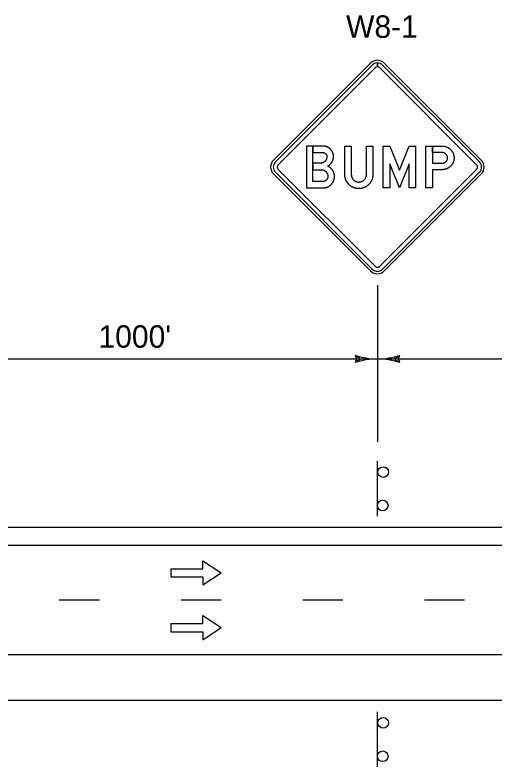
# Model space of a CAD drawing. Extents: x 0 to 32, y 0 to 21.
# Drawn here: x 9.615 to 12.608, y 5.826 to 10.513 of the extents above; entities that cross this region are included whole.
import ezdxf

# ---------------------------------------------------------------- set-up
doc = ezdxf.new("R2010")
doc.units = 0
doc.layers.add('Level 1', color=7, linetype='Continuous')

msp = doc.modelspace()

# ---------------------------------------------------------------- linework, layer by layer
at = {"layer": 'Level 1'}
for p, q in [((11.8314, 10.2128), (11.227, 9.6084)), ((11.8746, 10.19), (11.8746, 10.2144)), ((11.8749, 10.2144), (11.8749, 10.19)), ((12.5222, 9.6084), (11.9178, 10.2128)), ((11.4723, 9.6551), (11.4723, 9.6957)), ((11.4726, 9.6957), (11.4726, 9.6551)), ((12.2181, 9.6957), (12.2181, 9.6551)), ((12.2184, 9.6551), (12.2184, 9.6957)), ((11.2558, 9.5796), (11.2558, 9.5796)), ((11.4723, 9.5489), (11.4723, 9.5898)), ((11.4726, 9.5898), (11.4726, 9.5489)), ((11.227, 9.5221), (11.8314, 8.9177)), ((11.9178, 8.9177), (12.5222, 9.5221)), ((11.8746, 8.8298), (11.8746, 8.439)), ((11.8746, 8.623), (11.8746, 7.853)), ((11.735, 8.3921), (11.7449, 8.369)), ((12.0052, 8.369), (12.015, 8.3921)), ((8.8749, 8.369), (11.8746, 8.369)), ((11.7449, 8.369), (11.735, 8.3459)), ((11.7659, 8.374), (11.7467, 8.3821)), ((11.7659, 8.3641), (11.7467, 8.3559)), ((11.875, 8.369), (14.8747, 8.369)), ((11.9842, 8.374), (12.0034, 8.3821)), ((11.9842, 8.3641), (12.0034, 8.3559)), ((12.015, 8.3459), (12.0052, 8.369)), ((11.8746, 7.389), (11.8746, 7.7329)), ((11.9108, 7.5499), (11.9108, 7.5499)), ((20.7469, 7.319), (2.809, 7.319)), ((14.8747, 7.2054), (2.459, 7.2054)), ((10.7868, 7.06), (10.7868, 7.11)), ((10.7868, 7.11), (10.9003, 7.035)), ((10.5868, 7.06), (10.5868, 7.01)), ((10.5868, 7.06), (10.7868, 7.06)), ((10.7868, 6.96), (10.9003, 7.035)), ((10.5868, 7.01), (10.7868, 7.01)), ((10.7868, 7.01), (10.7868, 6.96)), ((10.1414, 6.8646), (9.8914, 6.8646)), ((10.9003, 6.8646), (10.6503, 6.8646)), ((11.6591, 6.8646), (11.4091, 6.8646)), ((12.4179, 6.8646), (12.1679, 6.8646)), ((10.7868, 6.7191), (10.7868, 6.7691)), ((10.7868, 6.7691), (10.9003, 6.6941)), ((10.5868, 6.7191), (10.5868, 6.6691)), ((10.5868, 6.7191), (10.7868, 6.7191)), ((10.5868, 6.6691), (10.7868, 6.6691)), ((10.7868, 6.6191), (10.9003, 6.6941)), ((10.7868, 6.6691), (10.7868, 6.6191)), ((14.8747, 6.5237), (2.2531, 6.5237)), ((20.7469, 6.2396), (2.2531, 6.2396)), ((11.8746, 5.8258), (11.8746, 6.1696)), ((11.9108, 5.9867), (11.9108, 5.9867))]:
    msp.add_line(p, q, dxfattribs=at)
for points in [[(11.8429, 10.2013), (11.2386, 9.5969)], [(11.2558, 9.5796), (11.8602, 10.184)], [(11.889, 10.184), (12.4934, 9.5796)], [(12.5107, 9.5969), (11.9063, 10.2013)], [(11.4316, 9.4351), (11.5353, 9.4351), (11.537, 9.4351), (11.5387, 9.4352), (11.5404, 9.4352), (11.5421, 9.4354), (11.5438, 9.4355), (11.5454, 9.4357), (11.5471, 9.436), (11.5487, 9.4362), (11.5503, 9.4365), (11.5519, 9.4369), (11.5535, 9.4373), (11.555, 9.4377), (11.5566, 9.4381), (11.5581, 9.4386), (11.5596, 9.4391), (11.5611, 9.4397), (11.5626, 9.4403), (11.5641, 9.4409), (11.5656, 9.4416), (11.567, 9.4423), (11.5684, 9.443), (11.5698, 9.4438), (11.5712, 9.4446), (11.5726, 9.4455), (11.574, 9.4464), (11.5754, 9.4473), (11.5767, 9.4482), (11.578, 9.4492), (11.5794, 9.4503), (11.5807, 9.4513), (11.5819, 9.4524), (11.5832, 9.4536), (11.5845, 9.4547), (11.5857, 9.4559), (11.5869, 9.4572), (11.5881, 9.4584), (11.5892, 9.4597), (11.5903, 9.461), (11.5914, 9.4623), (11.5925, 9.4636), (11.5934, 9.4649), (11.5944, 9.4662), (11.5953, 9.4676), (11.5962, 9.469), (11.5971, 9.4704), (11.5979, 9.4718), (11.5987, 9.4732), (11.5994, 9.4746), (11.6001, 9.4761), (11.6008, 9.4775), (11.6014, 9.479), (11.602, 9.4805), (11.6026, 9.482), (11.6031, 9.4835), (11.6036, 9.4851), (11.6041, 9.4866), (11.6045, 9.4882), (11.6049, 9.4898), (11.6052, 9.4914), (11.6055, 9.493), (11.6058, 9.4946), (11.606, 9.4963), (11.6062, 9.4979), (11.6064, 9.4996), (11.6065, 9.5013), (11.6066, 9.503), (11.6067, 9.5048), (11.6067, 9.5065), (11.6066, 9.5088), (11.6065, 9.5111), (11.6063, 9.5134), (11.6061, 9.5157), (11.6058, 9.518), (11.6054, 9.5202), (11.6049, 9.5224), (11.6044, 9.5246), (11.6037, 9.5268), (11.6031, 9.5289), (11.6023, 9.5311), (11.6015, 9.5332), (11.6006, 9.5353), (11.5996, 9.5374), (11.5985, 9.5394), (11.5974, 9.5415), (11.5962, 9.5435), (11.595, 9.5455), (11.5936, 9.5474), (11.5923, 9.5493), (11.5908, 9.5512), (11.5894, 9.5529), (11.5879, 9.5547), (11.5863, 9.5563), (11.5847, 9.5579), (11.583, 9.5595), (11.5813, 9.561), (11.5795, 9.5624), (11.5777, 9.5638), (11.5759, 9.5652), (11.574, 9.5664), (11.572, 9.5676), (11.57, 9.5688), (11.568, 9.5699), (11.5659, 9.5709), (11.5637, 9.5719), (11.5658, 9.573), (11.5679, 9.5741), (11.5698, 9.5752), (11.5718, 9.5764), (11.5736, 9.5777), (11.5755, 9.5791), (11.5772, 9.5805), (11.5789, 9.5819), (11.5806, 9.5835), (11.5822, 9.5851), (11.5837, 9.5867), (11.5852, 9.5884), (11.5867, 9.5902), (11.5881, 9.592), (11.5894, 9.5939), (11.5907, 9.5959), (11.592, 9.598), (11.5932, 9.6002), (11.5943, 9.6024), (11.5953, 9.6046), (11.5962, 9.6068), (11.5971, 9.6091), (11.5978, 9.6114), (11.5985, 9.6137), (11.5991, 9.616), (11.5996, 9.6184), (11.6, 9.6207), (11.6003, 9.6232), (11.6005, 9.6256), (11.6006, 9.6281), (11.6007, 9.6306), (11.6007, 9.6323), (11.6006, 9.634), (11.6005, 9.6357), (11.6004, 9.6374), (11.6002, 9.639), (11.6, 9.6407), (11.5997, 9.6423), (11.5994, 9.6439), (11.5991, 9.6455), (11.5987, 9.6471), (11.5983, 9.6486), (11.5978, 9.6502), (11.5973, 9.6517), (11.5968, 9.6532), (11.5962, 9.6547), (11.5956, 9.6562), (11.5949, 9.6577), (11.5942, 9.6591), (11.5935, 9.6606), (11.5927, 9.662), (11.5919, 9.6634), (11.591, 9.6648), (11.5901, 9.6662), (11.5892, 9.6675), (11.5882, 9.6688), (11.5872, 9.6702), (11.5862, 9.6715), (11.5851, 9.6728), (11.5839, 9.674), (11.5828, 9.6753), (11.5815, 9.6766), (11.5803, 9.6778), (11.579, 9.6789), (11.5778, 9.6801), (11.5765, 9.6812), (11.5752, 9.6822), (11.5738, 9.6833), (11.5725, 9.6842), (11.5711, 9.6852), (11.5698, 9.6861), (11.5684, 9.6869), (11.567, 9.6877), (11.5656, 9.6885), (11.5641, 9.6892), (11.5627, 9.6899), (11.5612, 9.6906), (11.5597, 9.6912), (11.5582, 9.6918), (11.5567, 9.6923), (11.5552, 9.6928), (11.5536, 9.6933), (11.5521, 9.6937), (11.5505, 9.6941), (11.5489, 9.6944), (11.5473, 9.6947), (11.5457, 9.695), (11.544, 9.6952), (11.5424, 9.6954), (11.5407, 9.6955), (11.539, 9.6956), (11.5373, 9.6957), (11.5356, 9.6957), (11.4726, 9.6957)], [(11.4723, 9.6957), (11.4316, 9.6957), (11.4316, 9.4351)], [(11.6714, 9.6957), (11.712, 9.6957), (11.712, 9.5185), (11.7121, 9.5167), (11.7122, 9.515), (11.7123, 9.5133), (11.7125, 9.5116), (11.7128, 9.51), (11.7131, 9.5084), (11.7134, 9.5068), (11.7139, 9.5052), (11.7144, 9.5036), (11.7149, 9.5021), (11.7155, 9.5006), (11.7162, 9.4991), (11.7169, 9.4976), (11.7176, 9.4962), (11.7185, 9.4948), (11.7193, 9.4934), (11.7203, 9.492), (11.7213, 9.4907), (11.7223, 9.4893), (11.7235, 9.488), (11.7246, 9.4868), (11.7258, 9.4855), (11.7271, 9.4843), (11.7284, 9.4831), (11.7297, 9.482), (11.7311, 9.481), (11.7324, 9.48), (11.7338, 9.4791), (11.7352, 9.4782), (11.7366, 9.4774), (11.7381, 9.4766), (11.7395, 9.4759), (11.741, 9.4752), (11.7425, 9.4746), (11.7441, 9.4741), (11.7456, 9.4736), (11.7472, 9.4732), (11.7488, 9.4728), (11.7505, 9.4725), (11.7521, 9.4723), (11.7538, 9.4721), (11.7555, 9.4719), (11.7572, 9.4718), (11.7589, 9.4718), (11.7607, 9.4718), (11.7624, 9.4719), (11.7641, 9.4721), (11.7658, 9.4723), (11.7674, 9.4725), (11.769, 9.4728), (11.7706, 9.4732), (11.7722, 9.4736), (11.7738, 9.4741), (11.7753, 9.4746), (11.7768, 9.4752), (11.7783, 9.4759), (11.7798, 9.4766), (11.7812, 9.4774), (11.7827, 9.4782), (11.7841, 9.4791), (11.7855, 9.48), (11.7868, 9.481), (11.7881, 9.482), (11.7895, 9.4831), (11.7907, 9.4843), (11.792, 9.4855), (11.7932, 9.4868), (11.7944, 9.488), (11.7955, 9.4893), (11.7966, 9.4907), (11.7976, 9.492), (11.7985, 9.4934), (11.7994, 9.4948), (11.8002, 9.4962), (11.801, 9.4976), (11.8017, 9.4991), (11.8024, 9.5006), (11.803, 9.5021), (11.8035, 9.5036), (11.804, 9.5052), (11.8044, 9.5068), (11.8048, 9.5084), (11.8051, 9.51), (11.8054, 9.5116), (11.8056, 9.5133), (11.8057, 9.515), (11.8058, 9.5167), (11.8058, 9.5185), (11.8058, 9.6957), (11.8465, 9.6957), (11.8465, 9.5185), (11.8464, 9.5168), (11.8464, 9.5151), (11.8463, 9.5134), (11.8462, 9.5117), (11.8461, 9.51), (11.8459, 9.5083), (11.8457, 9.5067), (11.8455, 9.5051), (11.8453, 9.5034), (11.845, 9.5018), (11.8447, 9.5002), (11.8444, 9.4986), (11.844, 9.4971), (11.8436, 9.4955), (11.8432, 9.494), (11.8427, 9.4924), (11.8423, 9.4909), (11.8417, 9.4894), (11.8412, 9.4879), (11.8406, 9.4864), (11.84, 9.4849), (11.8394, 9.4834), (11.8388, 9.482), (11.8381, 9.4805), (11.8374, 9.4791), (11.8366, 9.4777), (11.8359, 9.4763), (11.8351, 9.4749), (11.8342, 9.4735), (11.8334, 9.4721), (11.8325, 9.4708), (11.8316, 9.4694), (11.8306, 9.4681), (11.8296, 9.4667), (11.8286, 9.4654), (11.8276, 9.4641), (11.8265, 9.4628), (11.8255, 9.4616), (11.8243, 9.4603), (11.8232, 9.4591), (11.822, 9.4578), (11.8208, 9.4566), (11.8196, 9.4554), (11.8183, 9.4542), (11.8171, 9.4531), (11.8158, 9.4519), (11.8145, 9.4508), (11.8133, 9.4498), (11.812, 9.4487), (11.8106, 9.4477), (11.8093, 9.4468), (11.808, 9.4458), (11.8066, 9.4449), (11.8053, 9.444), (11.8039, 9.4432), (11.8025, 9.4423), (11.8011, 9.4415), (11.7997, 9.4408), (11.7983, 9.44), (11.7969, 9.4393), (11.7954, 9.4386), (11.794, 9.438), (11.7925, 9.4373), (11.791, 9.4367), (11.7895, 9.4362), (11.788, 9.4356), (11.7865, 9.4351), (11.785, 9.4346), (11.7835, 9.4342), (11.7819, 9.4338), (11.7803, 9.4334), (11.7788, 9.433), (11.7772, 9.4327), (11.7756, 9.4324), (11.774, 9.4321), (11.7723, 9.4318), (11.7707, 9.4316), (11.7691, 9.4314), (11.7674, 9.4313), (11.7657, 9.4311), (11.7641, 9.431), (11.7624, 9.431), (11.7607, 9.4309), (11.7589, 9.4309), (11.7572, 9.4309), (11.7555, 9.431), (11.7538, 9.431), (11.7521, 9.4311), (11.7505, 9.4313), (11.7488, 9.4314), (11.7472, 9.4316), (11.7455, 9.4318), (11.7439, 9.4321), (11.7423, 9.4324), (11.7407, 9.4327), (11.7391, 9.433), (11.7375, 9.4334), (11.736, 9.4338), (11.7344, 9.4342), (11.7329, 9.4346), (11.7313, 9.4351), (11.7298, 9.4356), (11.7283, 9.4362), (11.7268, 9.4367), (11.7254, 9.4373), (11.7239, 9.438), (11.7224, 9.4386), (11.721, 9.4393), (11.7196, 9.44), (11.7181, 9.4408), (11.7167, 9.4415), (11.7153, 9.4423), (11.714, 9.4432), (11.7126, 9.444), (11.7112, 9.4449), (11.7099, 9.4458), (11.7085, 9.4468), (11.7072, 9.4477), (11.7059, 9.4487), (11.7046, 9.4498), (11.7033, 9.4508), (11.702, 9.4519), (11.7008, 9.4531), (11.6995, 9.4542), (11.6983, 9.4554), (11.6971, 9.4566), (11.6959, 9.4578), (11.6947, 9.4591), (11.6935, 9.4603), (11.6924, 9.4616), (11.6913, 9.4628), (11.6903, 9.4641), (11.6892, 9.4654), (11.6882, 9.4667), (11.6872, 9.4681), (11.6863, 9.4694), (11.6854, 9.4708), (11.6845, 9.4721), (11.6836, 9.4735), (11.6828, 9.4749), (11.682, 9.4763), (11.6812, 9.4777), (11.6805, 9.4791), (11.6798, 9.4805), (11.6791, 9.482), (11.6784, 9.4834), (11.6778, 9.4849), (11.6772, 9.4864), (11.6767, 9.4879), (11.6761, 9.4894), (11.6756, 9.4909), (11.6751, 9.4924), (11.6747, 9.494), (11.6743, 9.4955), (11.6739, 9.4971), (11.6735, 9.4986), (11.6732, 9.5002), (11.6729, 9.5018), (11.6726, 9.5034), (11.6723, 9.5051), (11.6721, 9.5067), (11.6719, 9.5083), (11.6718, 9.51), (11.6716, 9.5117), (11.6715, 9.5134), (11.6715, 9.5151), (11.6714, 9.5168), (11.6714, 9.5185), (11.6714, 9.6957)], [(12.1128, 9.4351), (12.0722, 9.4351), (12.0722, 9.5857), (12.0122, 9.4351), (11.952, 9.585), (11.952, 9.4351), (11.9113, 9.4351), (11.9113, 9.6957), (11.9516, 9.6957), (12.0122, 9.5449), (12.0723, 9.6957), (12.1128, 9.6957), (12.1128, 9.4351)], [(12.2184, 9.6957), (12.2793, 9.6957), (12.281, 9.6957), (12.2827, 9.6956), (12.2844, 9.6956), (12.2861, 9.6954), (12.2877, 9.6953), (12.2894, 9.6951), (12.291, 9.6948), (12.2926, 9.6946), (12.2942, 9.6943), (12.2958, 9.694), (12.2974, 9.6936), (12.299, 9.6932), (12.3005, 9.6927), (12.302, 9.6923), (12.3036, 9.6918), (12.3051, 9.6912), (12.3066, 9.6906), (12.308, 9.69), (12.3095, 9.6894), (12.311, 9.6887), (12.3124, 9.688), (12.3138, 9.6872), (12.3152, 9.6864), (12.3166, 9.6856), (12.318, 9.6847), (12.3193, 9.6838), (12.3207, 9.6829), (12.322, 9.6819), (12.3234, 9.6809), (12.3247, 9.6799), (12.326, 9.6788), (12.3272, 9.6777), (12.3285, 9.6766), (12.3297, 9.6754), (12.331, 9.6742), (12.3322, 9.673), (12.3334, 9.6717), (12.3345, 9.6704), (12.3356, 9.6692), (12.3367, 9.6679), (12.3377, 9.6666), (12.3387, 9.6652), (12.3397, 9.6639), (12.3406, 9.6626), (12.3415, 9.6612), (12.3424, 9.6598), (12.3432, 9.6584), (12.344, 9.657), (12.3447, 9.6556), (12.3454, 9.6542), (12.3461, 9.6527), (12.3468, 9.6512), (12.3474, 9.6498), (12.348, 9.6483), (12.3485, 9.6468), (12.349, 9.6452), (12.3495, 9.6437), (12.3499, 9.6422), (12.3503, 9.6406), (12.3507, 9.639), (12.351, 9.6374), (12.3513, 9.6358), (12.3516, 9.6342), (12.3518, 9.6326), (12.352, 9.6309), (12.3522, 9.6292), (12.3523, 9.6276), (12.3524, 9.6259), (12.3524, 9.6242), (12.3525, 9.6224), (12.3524, 9.6207), (12.3524, 9.619), (12.3523, 9.6173), (12.3522, 9.6156), (12.352, 9.6139), (12.3518, 9.6123), (12.3516, 9.6106), (12.3513, 9.609), (12.351, 9.6074), (12.3507, 9.6057), (12.3503, 9.6042), (12.3499, 9.6026), (12.3495, 9.601), (12.349, 9.5995), (12.3485, 9.5979), (12.348, 9.5964), (12.3474, 9.5949), (12.3468, 9.5934), (12.3461, 9.592), (12.3454, 9.5905), (12.3447, 9.5891), (12.344, 9.5877), (12.3432, 9.5862), (12.3424, 9.5848), (12.3415, 9.5835), (12.3406, 9.5821), (12.3397, 9.5807), (12.3387, 9.5794), (12.3377, 9.5781), (12.3367, 9.5768), (12.3356, 9.5755), (12.3345, 9.5742), (12.3334, 9.5729), (12.3322, 9.5717), (12.331, 9.5704), (12.3297, 9.5692), (12.3285, 9.568), (12.3272, 9.5669), (12.326, 9.5658), (12.3247, 9.5647), (12.3234, 9.5637), (12.322, 9.5627), (12.3207, 9.5617), (12.3193, 9.5608), (12.318, 9.5599), (12.3166, 9.559), (12.3152, 9.5582), (12.3138, 9.5574), (12.3124, 9.5567), (12.311, 9.5559), (12.3095, 9.5553), (12.308, 9.5546), (12.3066, 9.554), (12.3051, 9.5534), (12.3036, 9.5529), (12.302, 9.5524), (12.3005, 9.5519), (12.299, 9.5514), (12.2974, 9.551), (12.2958, 9.5507), (12.2942, 9.5503), (12.2926, 9.55), (12.291, 9.5498), (12.2894, 9.5496), (12.2877, 9.5494), (12.2861, 9.5492), (12.2844, 9.5491), (12.2827, 9.549), (12.281, 9.5489), (12.2793, 9.5489), (12.2181, 9.5489), (12.2181, 9.4351), (12.1774, 9.4351), (12.1774, 9.6957)], [(12.1774, 9.6957), (12.2181, 9.6957)], [(11.4723, 9.5898), (11.4723, 9.6551)], [(11.4726, 9.6551), (11.5356, 9.6551), (11.5373, 9.655), (11.5391, 9.6548), (11.5408, 9.6545), (11.5424, 9.6541), (11.544, 9.6536), (11.5455, 9.6529), (11.547, 9.6522), (11.5485, 9.6513), (11.5499, 9.6503), (11.5513, 9.6491), (11.5526, 9.6479), (11.5539, 9.6466), (11.555, 9.6452), (11.556, 9.6438), (11.5569, 9.6423), (11.5577, 9.6407), (11.5583, 9.6392), (11.5588, 9.6375), (11.5593, 9.6359), (11.5595, 9.6341), (11.5597, 9.6324), (11.5598, 9.6305), (11.5598, 9.6288), (11.5597, 9.627), (11.5595, 9.6253), (11.5593, 9.6236), (11.559, 9.622), (11.5586, 9.6203), (11.5582, 9.6187), (11.5577, 9.6172), (11.5571, 9.6156), (11.5565, 9.6141), (11.5558, 9.6126), (11.5551, 9.6111), (11.5542, 9.6097), (11.5533, 9.6083), (11.5524, 9.6069), (11.5514, 9.6056), (11.5503, 9.6043), (11.5491, 9.603), (11.5479, 9.6017), (11.5467, 9.6005), (11.5454, 9.5993), (11.5441, 9.5982), (11.5427, 9.5972), (11.5413, 9.5963), (11.5399, 9.5954), (11.5385, 9.5946), (11.537, 9.5938), (11.5356, 9.5931), (11.5341, 9.5925), (11.5325, 9.5919), (11.5309, 9.5914), (11.5293, 9.591), (11.5277, 9.5906), (11.5261, 9.5903), (11.5244, 9.5901), (11.5227, 9.5899), (11.5209, 9.5899), (11.5191, 9.5898), (11.4726, 9.5898)], [(12.2181, 9.6551), (12.2181, 9.5898), (12.2793, 9.5898), (12.281, 9.5899), (12.2827, 9.59), (12.2844, 9.5902), (12.2861, 9.5905), (12.2877, 9.5909), (12.2893, 9.5913), (12.2909, 9.5919), (12.2924, 9.5925), (12.2939, 9.5932), (12.2954, 9.5941), (12.2968, 9.5949), (12.2982, 9.5959), (12.2996, 9.597), (12.3009, 9.5981), (12.3022, 9.5993), (12.3034, 9.6006), (12.3045, 9.6018), (12.3055, 9.6031), (12.3064, 9.6044), (12.3073, 9.6057), (12.3081, 9.6071), (12.3088, 9.6085), (12.3094, 9.6099), (12.31, 9.6113), (12.3105, 9.6128), (12.3109, 9.6144), (12.3112, 9.6159), (12.3115, 9.6175), (12.3117, 9.6191), (12.3118, 9.6208), (12.3118, 9.6224), (12.3118, 9.6242), (12.3117, 9.6259), (12.3114, 9.6276), (12.3111, 9.6293), (12.3108, 9.6309), (12.3103, 9.6325), (12.3097, 9.6341), (12.3091, 9.6356), (12.3084, 9.6371), (12.3075, 9.6386), (12.3066, 9.64), (12.3057, 9.6414), (12.3046, 9.6428), (12.3034, 9.6441), (12.3022, 9.6454), (12.3009, 9.6467), (12.2996, 9.6478), (12.2982, 9.6489), (12.2968, 9.6499), (12.2954, 9.6508), (12.2939, 9.6516), (12.2924, 9.6523), (12.2909, 9.653), (12.2893, 9.6535), (12.2877, 9.654), (12.2861, 9.6544), (12.2844, 9.6547), (12.2827, 9.6549), (12.281, 9.655), (12.2793, 9.6551), (12.2184, 9.6551)], [(11.2386, 9.5336), (11.8429, 8.9292)], [(11.8602, 8.9465), (11.2558, 9.5509)], [(11.4726, 9.5489), (11.5233, 9.5489), (11.5251, 9.5489), (11.5268, 9.5488), (11.5284, 9.5486), (11.5301, 9.5484), (11.5317, 9.5481), (11.5334, 9.5478), (11.5349, 9.5474), (11.5365, 9.5469), (11.538, 9.5464), (11.5396, 9.5458), (11.5411, 9.5451), (11.5425, 9.5444), (11.544, 9.5436), (11.5454, 9.5428), (11.5468, 9.5419), (11.5482, 9.5409), (11.5495, 9.5399), (11.5508, 9.5388), (11.5521, 9.5376), (11.5534, 9.5364), (11.5546, 9.5352), (11.5558, 9.5339), (11.5569, 9.5325), (11.558, 9.5312), (11.5589, 9.5298), (11.5598, 9.5284), (11.5607, 9.527), (11.5615, 9.5256), (11.5622, 9.5241), (11.5629, 9.5226), (11.5635, 9.5211), (11.564, 9.5195), (11.5645, 9.518), (11.5649, 9.5164), (11.5652, 9.5147), (11.5655, 9.5131), (11.5658, 9.5114), (11.5659, 9.5097), (11.566, 9.508), (11.566, 9.5062), (11.566, 9.5044), (11.5659, 9.5027), (11.5656, 9.501), (11.5653, 9.4993), (11.5649, 9.4977), (11.5644, 9.4961), (11.5638, 9.4946), (11.5631, 9.4931), (11.5623, 9.4916), (11.5615, 9.4901), (11.5605, 9.4887), (11.5594, 9.4873), (11.5583, 9.486), (11.557, 9.4847), (11.5557, 9.4835), (11.5544, 9.4823), (11.553, 9.4813), (11.5516, 9.4803), (11.5501, 9.4794), (11.5487, 9.4787), (11.5471, 9.478), (11.5455, 9.4774), (11.5439, 9.4769), (11.5423, 9.4765), (11.5406, 9.4761), (11.5389, 9.4759), (11.5371, 9.4758), (11.5353, 9.4757), (11.4723, 9.4757), (11.4723, 9.5489)], [(12.4934, 9.5509), (11.889, 8.9465)], [(11.9063, 8.9292), (12.5107, 9.5336)]]:
    msp.add_lwpolyline(points, dxfattribs=at)
for centre in [(11.9108, 7.6641), (11.9079, 7.4555), (11.9108, 6.1008), (11.9079, 5.8922)]:
    msp.add_circle(centre, 0.0333, dxfattribs=at)
for centre, radius, start, end in [((11.8746, 10.1696), 0.0611, 45, 135), ((11.8746, 10.1696), 0.0448, 90, 135), ((11.8746, 10.1696), 0.0204, 90, 135), ((11.8746, 10.1696), 0.0448, 45, 89.5833), ((11.8746, 10.1696), 0.0204, 45, 89.0832), ((11.2702, 9.5652), 0.0611, 135, 225), ((12.479, 9.5652), 0.0611, 315, 45), ((11.2702, 9.5652), 0.0448, 135, 225), ((11.2702, 9.5652), 0.0204, 135, 225), ((12.479, 9.5652), 0.0204, 315, 45), ((12.479, 9.5652), 0.0448, 315, 45), ((11.8746, 8.9608), 0.0611, 225, 315), ((11.8746, 8.9608), 0.0448, 225, 315), ((11.8746, 8.9608), 0.0204, 225, 315), ((11.8774, 8.819), 0.45, 251.5596, 269.7016), ((11.8727, 8.819), 0.45, 270.2984, 288.4404), ((11.8774, 7.9191), 0.45, 90.2984, 108.4404), ((11.8727, 7.9191), 0.45, 71.5596, 89.7016)]:
    msp.add_arc(centre, radius, start, end, dxfattribs=at)

# ---------------------------------------------------------------- texts
for s, p in [('W8-1', (11.6795, 10.3707)), ("1000'", (10.1357, 8.439))]:
    msp.add_text(s, height=0.14, dxfattribs=at).set_placement(p)

doc.saveas('drawing.dxf')
